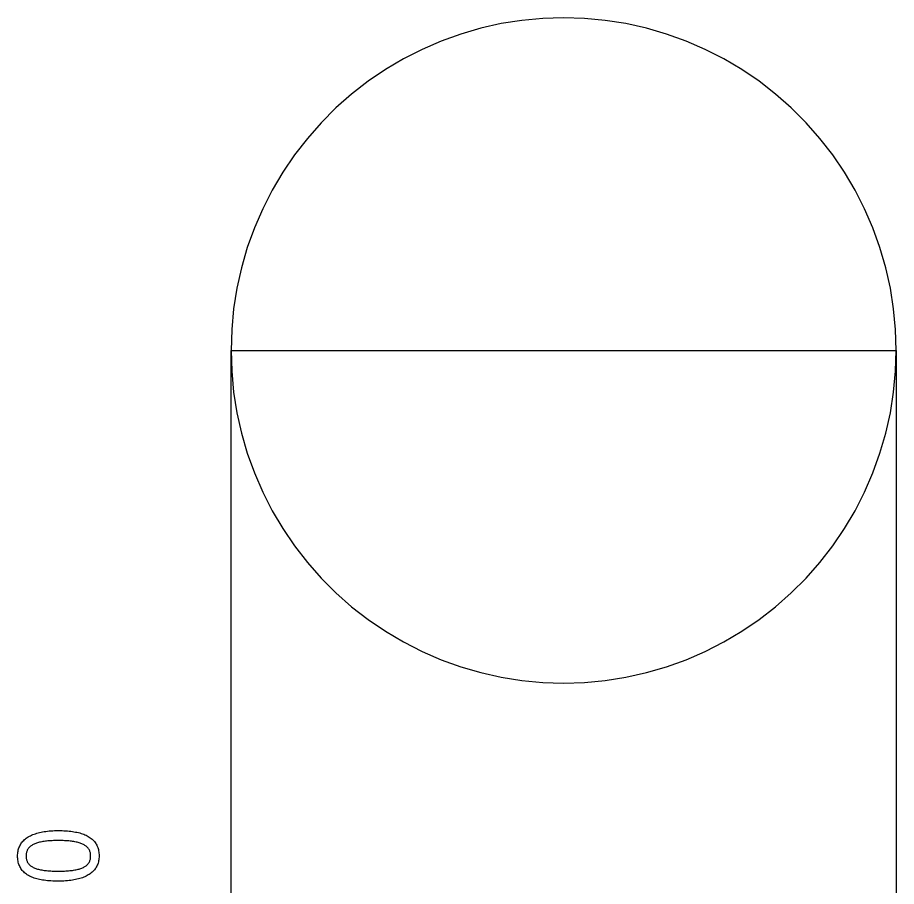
# Model space of a CAD drawing. Extents: x 9 to 42, y 13 to 118.
# Drawn here: x 8.98 to 35.41, y 92.06 to 118.18 of the extents above; entities that cross this region are included whole.
import ezdxf

# ---------------------------------------------------------------- set-up
doc = ezdxf.new("R2010")
doc.units = 0
doc.layers.get('0').update_dxf_attribs({"linetype": 'CONTINUOUS'})

msp = doc.modelspace()

# ---------------------------------------------------------------- linework, layer by layer
at = {"color": 0, "const_width": 0.01042}
msp.add_lwpolyline([(35.4, 108.177), (35.3803, 108.805), (35.3211, 109.43), (35.2229, 110.051), (35.0858, 110.664), (34.9106, 111.267), (34.6978, 111.858), (34.4482, 112.435), (34.1631, 112.994), (33.8433, 113.535), (33.4901, 114.055), (33.1051, 114.551), (32.6897, 115.022), (32.2454, 115.467), (31.7742, 115.882), (31.2778, 116.267), (30.7582, 116.62), (30.2175, 116.94), (29.6578, 117.225), (29.0813, 117.475), (28.4901, 117.687), (27.8869, 117.863), (27.2737, 118), (26.6533, 118.098), (26.0279, 118.157), (25.4, 118.177), (24.7721, 118.157), (24.1467, 118.098), (23.5261, 118), (22.9131, 117.863), (22.3099, 117.687), (21.7188, 117.475), (21.1422, 117.225), (20.5825, 116.94), (20.0417, 116.62), (19.5221, 116.267), (19.0257, 115.882), (18.5546, 115.467), (18.1103, 115.022), (17.6949, 114.551), (17.3099, 114.055), (16.9567, 113.535), (16.6369, 112.994), (16.3517, 112.435), (16.1022, 111.858), (15.8894, 111.267), (15.7142, 110.664), (15.5771, 110.051), (15.4789, 109.43), (15.4197, 108.805), (15.4, 108.177), (15.4197, 107.549), (15.4789, 106.923), (15.5771, 106.303), (15.7142, 105.69), (15.8894, 105.087), (16.1022, 104.496), (16.3517, 103.919), (16.6369, 103.359), (16.9567, 102.819), (17.3099, 102.299), (17.6949, 101.803), (18.1103, 101.331), (18.5546, 100.887), (19.0257, 100.472), (19.5221, 100.087), (20.0417, 99.7336), (20.5825, 99.4138), (21.1422, 99.1286), (21.7188, 98.879), (22.3099, 98.6663), (22.9131, 98.491), (23.5261, 98.3539), (24.1467, 98.2557), (24.7721, 98.1965), (25.4, 98.1768), (26.0279, 98.1965), (26.6533, 98.2557), (27.2737, 98.3539), (27.8869, 98.491), (28.4901, 98.6663), (29.0813, 98.879), (29.6578, 99.1286), (30.2175, 99.4138), (30.7582, 99.7336), (31.2778, 100.087), (31.7742, 100.472), (32.2454, 100.887), (32.6897, 101.331), (33.1051, 101.803), (33.4901, 102.299), (33.8433, 102.819), (34.1631, 103.359), (34.4482, 103.919), (34.6978, 104.496), (34.9106, 105.087), (35.0858, 105.69), (35.2229, 106.303), (35.3211, 106.923), (35.3803, 107.549), (35.4, 108.177)], close=True, dxfattribs=at)
at = {"color": 0}
for points in [[(35.4, 108.177), (35.3803, 108.805), (35.3211, 109.43), (35.2229, 110.051), (35.0858, 110.664), (34.9106, 111.267), (34.6978, 111.858), (34.4482, 112.435), (34.1631, 112.994), (33.8433, 113.535), (33.4901, 114.055), (33.1051, 114.551), (32.6897, 115.022), (32.2454, 115.467), (31.7742, 115.882), (31.2778, 116.267), (30.7582, 116.62), (30.2175, 116.94), (29.6578, 117.225), (29.0813, 117.475), (28.4901, 117.687), (27.8869, 117.863), (27.2737, 118), (26.6533, 118.098), (26.0279, 118.157), (25.4, 118.177), (24.7721, 118.157), (24.1467, 118.098), (23.5261, 118), (22.9131, 117.863), (22.3099, 117.687), (21.7188, 117.475), (21.1422, 117.225), (20.5825, 116.94), (20.0417, 116.62), (19.5221, 116.267), (19.0257, 115.882), (18.5546, 115.467), (18.1103, 115.022), (17.6949, 114.551), (17.3099, 114.055), (16.9567, 113.535), (16.6369, 112.994), (16.3517, 112.435), (16.1022, 111.858), (15.8894, 111.267), (15.7142, 110.664), (15.5771, 110.051), (15.4789, 109.43), (15.4197, 108.805), (15.4, 108.177), (15.4197, 107.549), (15.4789, 106.923), (15.5771, 106.303), (15.7142, 105.69), (15.8894, 105.087), (16.1022, 104.496), (16.3517, 103.919), (16.6369, 103.359), (16.9567, 102.819), (17.3099, 102.299), (17.6949, 101.803), (18.1103, 101.331), (18.5546, 100.887), (19.0257, 100.472), (19.5221, 100.087), (20.0417, 99.7336), (20.5825, 99.4138), (21.1422, 99.1286), (21.7188, 98.879), (22.3099, 98.6663), (22.9131, 98.491), (23.5261, 98.3539), (24.1467, 98.2557), (24.7721, 98.1965), (25.4, 98.1768), (26.0279, 98.1965), (26.6533, 98.2557), (27.2737, 98.3539), (27.8869, 98.491), (28.4901, 98.6663), (29.0813, 98.879), (29.6578, 99.1286), (30.2175, 99.4138), (30.7582, 99.7336), (31.2778, 100.087), (31.7742, 100.472), (32.2454, 100.887), (32.6897, 101.331), (33.1051, 101.803), (33.4901, 102.299), (33.8433, 102.819), (34.1631, 103.359), (34.4482, 103.919), (34.6978, 104.496), (34.9106, 105.087), (35.0858, 105.69), (35.2229, 106.303), (35.3211, 106.923), (35.3803, 107.549), (35.4, 108.177)], [(15.4, 108.177), (35.4, 108.177), (35.4, 78.1368), (15.4, 78.1368), (15.4, 108.177)], [(10.2069, 93.7426), (10.2641, 93.7422), (10.3197, 93.7408), (10.3745, 93.7387), (10.4278, 93.7358), (10.48, 93.7319), (10.531, 93.7274), (10.5808, 93.7218), (10.6293, 93.7156), (10.6767, 93.7083), (10.7229, 93.7003), (10.7678, 93.6917), (10.8112, 93.6819), (10.8533, 93.6711), (10.894, 93.6593), (10.9333, 93.6465), (10.9711, 93.6326), (11.0077, 93.6178), (11.0426, 93.6018), (11.0764, 93.5849), (11.1086, 93.5668), (11.1394, 93.5481), (11.1687, 93.5282), (11.1967, 93.5072), (11.2229, 93.4853), (11.2478, 93.4622), (11.2711, 93.4381), (11.2931, 93.4129), (11.3133, 93.3865), (11.3323, 93.3592), (11.3496, 93.3308), (11.3653, 93.3012), (11.3794, 93.2704), (11.3918, 93.2383), (11.4026, 93.205), (11.4118, 93.1704), (11.4193, 93.1347), (11.425, 93.0976), (11.4291, 93.0594), (11.4316, 93.02), (11.4325, 92.9792), (11.4316, 92.9413), (11.4291, 92.9043), (11.425, 92.8683), (11.4193, 92.8333), (11.4118, 92.7994), (11.4026, 92.7664), (11.3918, 92.7343), (11.3794, 92.7032), (11.3653, 92.6731), (11.3496, 92.6439), (11.3323, 92.6161), (11.3133, 92.5892), (11.2931, 92.5632), (11.2711, 92.5382), (11.2478, 92.5142), (11.2229, 92.491), (11.1967, 92.4689), (11.1687, 92.4476), (11.1394, 92.4274), (11.1086, 92.4079), (11.0764, 92.3899), (11.0426, 92.3726), (11.0077, 92.3564), (10.9711, 92.341), (10.9333, 92.3265), (10.894, 92.3131), (10.8533, 92.3004), (10.8112, 92.2886), (10.7678, 92.2779), (10.7229, 92.2679), (10.6767, 92.2593), (10.6293, 92.2515), (10.5808, 92.2447), (10.531, 92.2387), (10.48, 92.2338), (10.4278, 92.2297), (10.3745, 92.2265), (10.3197, 92.2242), (10.2641, 92.2229), (10.2069, 92.2224), (10.15, 92.2228), (10.0942, 92.224), (10.0396, 92.2261), (9.98611, 92.2289), (9.93386, 92.2325), (9.88292, 92.2371), (9.83317, 92.2424), (9.78456, 92.2485), (9.73719, 92.2554), (9.69097, 92.2631), (9.64611, 92.2721), (9.60275, 92.2819), (9.56071, 92.2928), (9.52012, 92.3044), (9.48096, 92.3172), (9.44336, 92.3308), (9.40707, 92.3454), (9.37224, 92.361), (9.33886, 92.3775), (9.30697, 92.3949), (9.2761, 92.4136), (9.24669, 92.4335), (9.21892, 92.4543), (9.19249, 92.4761), (9.16775, 92.499), (9.14442, 92.5231), (9.1225, 92.5481), (9.10221, 92.574), (9.08333, 92.6011), (9.06597, 92.6293), (9.05029, 92.6589), (9.03614, 92.6896), (9.0236, 92.7217), (9.01292, 92.7549), (9.00375, 92.7892), (8.99625, 92.8249), (8.9904, 92.8617), (8.98628, 92.8996), (8.98389, 92.9387), (8.98307, 92.9792), (8.98389, 93.0175), (8.98628, 93.0547), (8.9904, 93.0908), (8.99625, 93.1261), (9.00375, 93.1603), (9.01292, 93.1935), (9.0236, 93.2257), (9.03614, 93.2568), (9.05029, 93.2869), (9.06597, 93.3161), (9.08306, 93.3443), (9.10167, 93.3715), (9.12169, 93.3976), (9.14333, 93.4229), (9.1665, 93.4472), (9.19125, 93.4704), (9.21733, 93.4928), (9.24511, 93.514), (9.27447, 93.5344), (9.30528, 93.5538), (9.33724, 93.5722), (9.37056, 93.5896), (9.40543, 93.6061), (9.44168, 93.6218), (9.47944, 93.6364), (9.51844, 93.65), (9.55919, 93.6628), (9.60113, 93.6746), (9.64458, 93.6854), (9.68929, 93.6954), (9.73557, 93.7043), (9.78304, 93.7124), (9.83165, 93.7194), (9.88151, 93.7256), (9.93261, 93.7308), (9.98514, 93.735), (10.0387, 93.7383), (10.0935, 93.7407), (10.1496, 93.7421), (10.2069, 93.7426)], [(10.2069, 92.5235), (10.2552, 92.5238), (10.3021, 92.5244), (10.3479, 92.5257), (10.3924, 92.5274), (10.4357, 92.5296), (10.4777, 92.5322), (10.5184, 92.5354), (10.5581, 92.5392), (10.5962, 92.5433), (10.6334, 92.5479), (10.6693, 92.5531), (10.7039, 92.5589), (10.7374, 92.5651), (10.7696, 92.5721), (10.8006, 92.5797), (10.8304, 92.5878), (10.8591, 92.5964), (10.8865, 92.6057), (10.9128, 92.6156), (10.9378, 92.626), (10.9613, 92.6371), (10.9836, 92.6489), (11.0047, 92.6612), (11.0247, 92.6742), (11.0435, 92.6879), (11.0612, 92.7022), (11.0776, 92.7172), (11.0929, 92.7328), (11.1071, 92.749), (11.12, 92.766), (11.1315, 92.784), (11.1417, 92.8026), (11.1507, 92.8221), (11.1586, 92.8424), (11.1652, 92.8633), (11.1706, 92.885), (11.1749, 92.9074), (11.1779, 92.9306), (11.1797, 92.9546), (11.1803, 92.9792), (11.1797, 93.0039), (11.1779, 93.0279), (11.1749, 93.0511), (11.1706, 93.0735), (11.1652, 93.0951), (11.1586, 93.1161), (11.1507, 93.1364), (11.1417, 93.1558), (11.1315, 93.1744), (11.12, 93.1925), (11.1074, 93.2097), (11.0935, 93.2263), (11.0784, 93.2422), (11.0622, 93.2575), (11.0447, 93.2722), (11.0261, 93.2862), (11.0062, 93.2996), (10.9851, 93.3122), (10.9629, 93.3243), (10.9393, 93.3357), (10.9147, 93.3468), (10.8887, 93.3572), (10.8615, 93.3669), (10.8331, 93.376), (10.8035, 93.3844), (10.7726, 93.3924), (10.7404, 93.3994), (10.7071, 93.406), (10.6725, 93.4118), (10.6367, 93.4171), (10.5993, 93.4219), (10.5605, 93.4264), (10.5207, 93.4303), (10.4796, 93.4338), (10.4372, 93.4365), (10.3936, 93.4389), (10.3489, 93.4407), (10.3028, 93.4421), (10.2555, 93.4428), (10.2069, 93.4431), (10.1587, 93.4428), (10.1118, 93.4421), (10.066, 93.4407), (10.0215, 93.4389), (9.97835, 93.4365), (9.93625, 93.4338), (9.8954, 93.4303), (9.85596, 93.4264), (9.81765, 93.4219), (9.78054, 93.4171), (9.74474, 93.4118), (9.71013, 93.406), (9.67665, 93.3994), (9.64458, 93.3924), (9.61376, 93.3844), (9.58404, 93.376), (9.55556, 93.3669), (9.52849, 93.3572), (9.5025, 93.3468), (9.47775, 93.3357), (9.45432, 93.3243), (9.43207, 93.3122), (9.41097, 93.2996), (9.39111, 93.2862), (9.37235, 93.2722), (9.35499, 93.2575), (9.3386, 93.2422), (9.32363, 93.2263), (9.30974, 93.2097), (9.2971, 93.1925), (9.28569, 93.1744), (9.27539, 93.1558), (9.26639, 93.1364), (9.25862, 93.1161), (9.25196, 93.0951), (9.24653, 93.0735), (9.24235, 93.0511), (9.23931, 93.0279), (9.23753, 93.0039), (9.23693, 92.9792), (9.23753, 92.9546), (9.23931, 92.9306), (9.24235, 92.9074), (9.24653, 92.885), (9.25196, 92.8633), (9.25862, 92.8424), (9.26639, 92.8221), (9.27539, 92.8026), (9.28569, 92.784), (9.2971, 92.766), (9.30974, 92.749), (9.32363, 92.7328), (9.3386, 92.7172), (9.35499, 92.7022), (9.37235, 92.6879), (9.39111, 92.6742), (9.41097, 92.6612), (9.43207, 92.6489), (9.45432, 92.6371), (9.47775, 92.626), (9.5025, 92.6156), (9.52849, 92.6057), (9.55556, 92.5964), (9.58404, 92.5878), (9.61376, 92.5797), (9.64458, 92.5721), (9.67665, 92.5651), (9.71013, 92.5589), (9.74474, 92.5531), (9.78054, 92.5479), (9.81765, 92.5433), (9.85596, 92.5392), (9.8954, 92.5354), (9.93625, 92.5322), (9.97835, 92.5296), (10.0215, 92.5274), (10.066, 92.5257), (10.1118, 92.5244), (10.1587, 92.5238), (10.2069, 92.5235)]]:
    msp.add_lwpolyline(points, close=True, dxfattribs=at)

doc.saveas('drawing.dxf')
